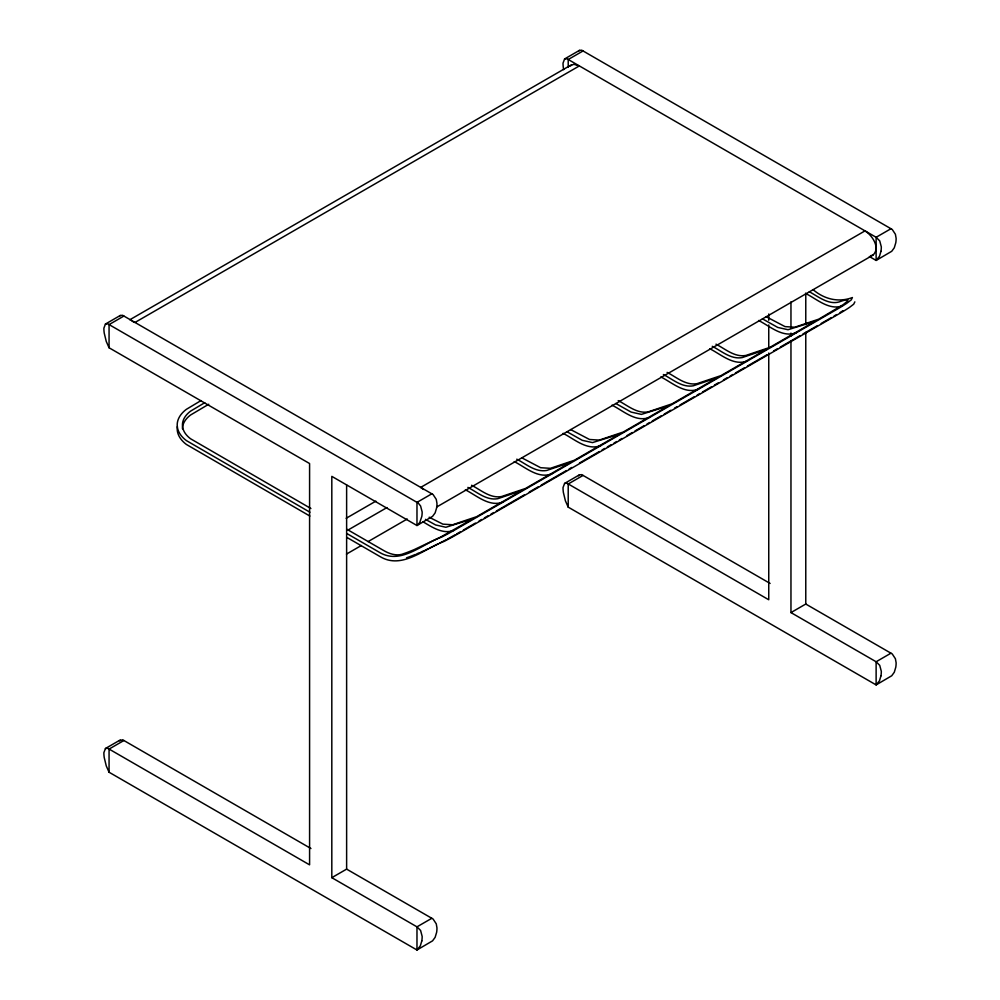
<?xml version="1.0" encoding="UTF-8"?>
<svg xmlns="http://www.w3.org/2000/svg" width="1000" height="1000" viewBox="0 0 1000 1000"><rect width="100%" height="100%" fill="white"/><g stroke="black" fill="none" stroke-linecap="round" stroke-linejoin="round"><path stroke-width="1.5" d="M105.45 324.038L103.875 328.2A33.875 19.562 60 0 0 104.225 333.075L106.263 341.463L109.062 347.762L309.587 463.537L309.587 864.85L107.775 748.312L105.45 748.5L103.875 752.675A33.875 19.562 60 0 0 104.225 757.55L106.263 765.925L109.062 772.225L416.975 950L432.562 940.85L435.125 937.35L436.625 932.362A33.875 19.562 60 0 0 436.962 927.875L436.25 923.825L433.075 919.013L346.625 869.125L331.812 877.675L331.812 476.362L416.975 525.525L432.562 516.375L435.125 512.875L436.625 507.887A33.875 19.562 60 0 0 436.962 503.4L436.25 499.35L433.075 494.538L122.587 315.287L120.262 315.487L105.45 324.038L107.775 323.837L418.263 503.088L420.588 505.975L422.163 511.962A33.875 19.562 60 0 1 421.812 516.438L419.775 522.463L416.975 525.525L416.975 502.375L431.788 493.825M119.412 316.438L120.262 315.487M869.362 256.537L876.125 260.438L891.725 251.287L894.287 247.787L895.775 242.8A33.875 19.562 60 0 0 896.125 238.312L895.4 234.262L892.225 229.45L581.737 50.2L579.412 50.388L564.6 58.95L563.025 63.113A33.875 19.562 60 0 0 563.375 67.987L563.638 69.662M578.562 51.337L579.412 50.388M119.412 740.9L122.587 739.75L310.95 848.525M770.1 583.438L581.737 474.663L579.412 474.862L564.6 483.413L563.025 487.575A33.875 19.562 60 0 0 563.375 492.463L565.413 500.838L568.212 507.137L876.125 684.912L891.725 675.763L894.287 672.262L895.775 667.262A33.875 19.562 60 0 0 896.125 662.788L895.4 658.737L892.225 653.925L805.775 604.038L790.962 612.587L790.962 340.875M578.562 475.812L579.412 474.862M569.7 66.162L573.775 64.275L579.325 65.925L134.987 322.463L132.113 321.2M436.637 507.025L872.875 255.175C880.812 248.038 872.262 235.325 865.013 230.875L420.675 487.413L423.55 489.462M840.075 312.525L843.1 310.65M123.875 316.05L109.062 324.6L109.062 347.762M583.025 50.963L568.212 59.513L568.212 67.237M129.825 319.762L571.462 64.787M201.012 400.575L186.4 409.312A44.513 25.7 0 0 0 186.4 440.6L309.887 512.2M204.713 402.713L190.562 411.15A39.275 22.675 0 0 0 190.562 438.762L310.9 508.512M208.725 404.25L190.562 415.012A39.275 22.675 0 0 0 182.45 428.812M346.163 518.288L375.875 501.138M347.812 530.163L386.987 507.55M890.938 228.738L876.125 237.288L566.925 58.75L564.6 58.95M346.463 554.1L361.325 545.513M368.075 541.613L407.238 519M456.637 533.938L460.65 531.625M463.325 530.075L475.363 523.125M479.062 520.988L481.712 519.462M484.375 517.925L488.363 515.625M491.012 514.087L493.675 512.55M496.337 511.025L524.237 494.913M529.263 492.013L538.562 486.637M541.225 485.1L566.475 470.525M569.125 468.988L571.788 467.463M579.475 463.025L599.4 451.512M602.062 449.975L604.712 448.45M607.375 446.912L611.362 444.613M614.012 443.075L616.675 441.538M619.338 440.012L621.987 438.475M627.025 435.562L632.337 432.5M634.987 430.962L644.3 425.6M646.95 424.062L649.613 422.525M652.262 420.988L661.562 415.625M664.225 414.087L670.863 410.25M674.575 408.113L677.225 406.587M679.887 405.05L694.5 396.613M697.163 395.075L699.812 393.537M702.475 392.013L711.775 386.637M714.425 385.1L718.413 382.8M723.45 379.9L727.438 377.6M730.088 376.062L732.75 374.525M735.4 372.987L744.712 367.625M747.362 366.087L767.3 354.588M773.65 350.913L777.638 348.612M780.3 347.075L800.225 335.562M802.887 334.038L817.5 325.6M821.2 323.462L831.45 317.55M834.013 316.062L836.575 314.587M105.45 748.5L120.262 739.95M123.875 740.525L109.062 749.075L109.062 772.225M583.025 475.438L568.212 483.988L568.212 507.137M431.788 918.3L416.975 926.85L331.812 877.675M890.938 653.2L876.125 661.762L790.962 612.587M455.3 534.712L447.337 539.138M446.262 539.712L439.675 543.138M434.012 545.962L438.55 543.713M429.487 548.138L432.887 546.512M425.037 550.212L428.375 548.663M420.75 552.15L423.963 550.7M416.688 553.9L419.4 552.725M564.6 483.413L566.925 483.212L768.75 599.763L768.75 353.038M842.212 305.988C828.725 310.438 816.612 298.875 805.525 293.412M796.312 332.725C782.6 338.062 769.887 326.138 758.612 320.487M747.438 360.95C733.725 366.287 721.012 354.363 709.737 348.713M698.55 389.162C684.85 394.5 672.125 382.575 660.863 376.925M648.675 417.725C635.188 422.175 623.075 410.613 611.987 405.15M600.8 445.6C587.087 450.938 574.375 439.025 563.112 433.363M551.925 473.825C538.212 479.162 525.5 467.238 514.225 461.587M503.05 502.038C489.338 507.375 476.625 495.462 465.35 489.8M454.162 530.262C443.137 534.8 432.088 527.125 422.962 521.775M870.575 255.688L872.875 255.175M846.95 299.775L847.8 299.875L847.712 300.963L843.225 304.637L818.763 319.15L794.75 327.225L785.037 326.613L766.15 316.7M813.05 289.625C824.4 299.35 838.725 302.712 852.4 297.55L851.25 299.887L847.225 302.95A46.013 4.338 -26.2 0 1 837.038 309.275L455.525 529.538A46.013 4.338 -26.2 0 1 441.737 537.062C422.45 543.775 401.362 564.6 380.35 552.875L346.962 533.6M809.35 291.762C818.7 296.8 829.663 306.062 841.038 301.25A36.463 3.438 -26.2 0 1 846.95 299.775M762.438 318.837L777.763 327.438L788.025 329.725L815.062 321.287L769.887 347.362L745.875 355.45C734.638 357.488 725.225 348.875 715.975 344.175M712.275 346.312C721.525 351.012 730.938 359.625 742.175 357.587L766.188 349.5L721.012 375.588L697 383.663C685.763 385.712 676.35 377.088 667.1 372.388M663.388 374.525C672.65 379.225 682.062 387.85 693.288 385.8L717.3 377.725L672.125 403.8L648.112 411.887C636.888 413.925 627.475 405.312 618.212 400.613M615.812 403.5L631.138 412.088L641.4 414.387L668.425 405.938L623.25 432.025L599.237 440.1L589.525 439.487L570.638 429.575M566.938 431.712L582.25 440.312L592.513 442.6L619.55 434.162L574.375 460.25L550.363 468.325L540.65 467.713L521.763 457.8M516.763 459.188C526.013 463.888 535.425 472.5 546.663 470.462L570.675 462.388L525.5 488.462L501.488 496.55C490.25 498.587 480.838 489.975 471.587 485.262M467.887 487.4C477.137 492.113 486.55 500.725 497.788 498.688L521.788 490.6L476.613 516.688L452.612 524.763L442.887 524.15L429.175 517.225M425.475 519.362L435.625 524.963L445.887 527.263L472.912 518.825L440.575 537.112L414.25 549.587A36.463 3.438 -26.2 0 1 404.1 553.513C397.5 556.475 390 554.15 384.05 550.737L346.962 529.325M309.862 516.05L186.4 444.462A44.513 25.7 0 0 1 177.375 426.575M346.962 537.463L380.462 556.812C402.2 569.625 424.237 548.638 444.175 541.375A46.013 4.338 -26.2 0 0 457.962 533.85L839.475 313.575A46.013 4.338 -26.2 0 0 849.663 307.262L853.688 304.2L854.85 301.863M805.775 293.288L805.775 324.525M805.775 332.325L805.775 604.038M790.962 301.837L790.962 328.387M790.962 333.075L790.962 336.2M768.75 314L768.75 320.25M768.75 324.925L768.75 348.35M346.625 484.988L346.625 869.125M415.412 554.438A36.463 3.438 -26.2 0 1 406.538 557.825M421.812 940.913L420.312 945.9L416.975 950L416.975 926.85L420.588 930.45L422.163 936.425A33.875 19.562 60 0 1 421.812 940.913M880.962 251.35L879.475 256.337L876.125 260.438L876.125 237.288L879.737 240.888L881.312 246.863A33.875 19.562 60 0 1 880.962 251.35M880.962 675.812L879.475 680.812L876.125 684.912L876.125 661.762L879.737 665.362L881.312 671.338A33.875 19.562 60 0 1 880.962 675.825"/></g></svg>
